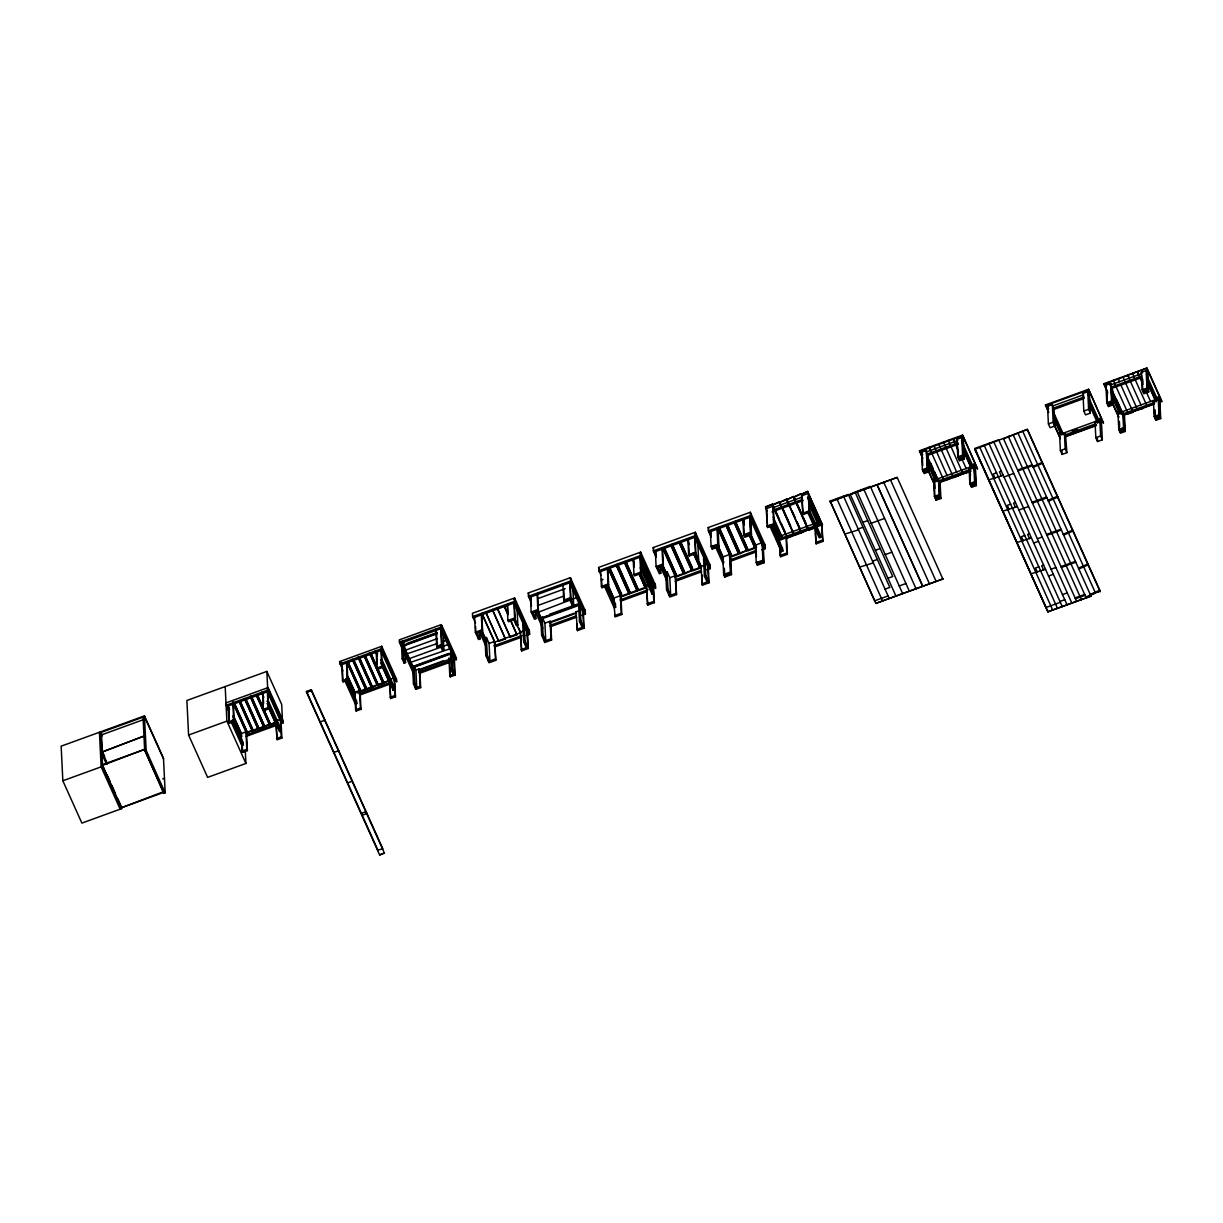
<?xml version="1.0" encoding="UTF-8"?>
<svg xmlns="http://www.w3.org/2000/svg" width="1223" height="1223" viewBox="0 0 1223 1223"><rect width="100%" height="100%" fill="white"/><g stroke="black" fill="none" stroke-linecap="round" stroke-linejoin="round"><path stroke-width="1.5" d="M267.256 689.375L268.112 687.571L282.972 720.592L283.079 722.961L281.076 722.212L267.363 691.729L268.112 687.571L225.995 702.889M401.419 643.008L399.401 642.258L399.294 639.889L441.427 624.571L440.677 628.729L454.375 659.212L456.393 659.946L456.271 657.577M162.934 790.7L144.666 750.066L163.744 793.345L165.181 792.81L163.485 758.229L144.452 715.898L61.15 746.183L62.847 780.778L81.88 823.11L121.612 808.648L102.533 765.384L121.612 808.648M266.843 671.412L267.638 687.754L282.482 720.76L281.687 704.417L266.843 671.412L186.89 700.473L188.587 735.054L207.62 777.385L245.915 763.458L245.288 750.723M99.491 732.974L144.482 716.617L163.53 758.948M143.183 719.736L101.524 734.885L102.319 751.228L104.674 756.441M381.714 646.279L380.964 650.437L394.677 680.905L396.68 681.654L396.558 679.285L381.714 646.279L339.581 661.597L342.822 670.907M526.089 635.578L529.605 634.294L529.437 630.976L514.593 597.971L472.46 613.289L472.613 616.606L475.472 622.95M531.286 602.649L528.443 596.304L528.275 592.987L570.407 577.669L585.251 610.69L585.42 614.007L581.903 615.276M640.638 552.139L640.806 555.456L655.65 588.462L655.497 585.144L640.638 552.139L598.521 567.457L600.768 575.422M655.895 552.047L656.155 557.306L653.357 550.885L653.204 547.568L695.321 532.25L710.181 565.271L710.334 568.588L706.833 569.857M711.22 537.233L708.362 530.889L708.193 527.572L750.326 512.254L765.185 545.275L765.338 548.592L761.837 549.861M791.816 529.528L794.186 535.445L787.49 537.891L772.217 504.289L765.522 506.735L767.111 510.924M779.341 502.424L772.646 504.87L779.311 501.72L794.186 535.445M786.389 499.137L779.724 502.286L794.568 535.307L801.279 532.876L786.389 499.137L801.661 532.739L808.327 529.59M793.482 496.569L786.817 499.718L793.482 496.569L795.042 500.039M793.895 497.134L800.561 493.985L793.895 497.134L808.739 530.155L815.451 527.725M807.654 491.417L800.973 494.566L807.654 491.417L822.529 525.141L807.684 492.12M922.662 458.411L919.497 450.752L962.593 435.082L977.467 468.806L962.593 435.082M1048.661 412.594L1045.497 404.935L1088.592 389.266L1103.467 423.005L1088.592 389.266M1106.249 389.633L1103.88 383.716L1146.96 368.047L1161.819 401.068L1158.655 402.933M765.552 507.438L772.217 504.289M779.724 502.286L786.42 499.855M919.528 451.455L962.623 435.801M1045.527 405.654L1088.623 389.984M1103.91 384.419L1146.96 368.047M440.555 626.359L441.992 625.84L455.705 656.308L455.812 658.677L454.375 659.212M513.721 599.759L515.158 599.239L515.326 602.557L473.194 617.875M639.782 553.927L641.219 553.408L641.372 556.725L599.255 572.043L599.087 568.726M694.465 534.038L695.902 533.518L696.055 536.836L653.938 552.154M927.019 454.1L928.15 456.653L928.899 471.803L924.114 473.546L922.402 469.739L921.546 452.204L926.331 450.461L927.753 469.265L922.968 471.008M956.967 439.332L961.752 437.589L963.464 441.396L964.32 458.931L959.535 460.658L957.823 456.852L956.967 439.332L958.404 458.121L963.189 456.393L962.333 438.858M1047.545 406.403L1052.33 404.66L1054.15 410.836L1054.899 426.001L1050.114 427.729L1048.401 423.922L1047.545 406.403L1048.677 408.941M1082.966 393.516L1087.751 391.773L1089.464 395.579L1090.32 413.114L1085.535 414.857L1083.823 411.05L1082.966 393.516L1084.22 398.423L1053.584 409.567M1142.037 375.935L1111.401 387.064L1112.533 389.617L1113.282 404.767L1108.497 406.51L1106.784 402.703L1105.913 385.169L1110.713 383.426L1112.135 402.229L1107.35 403.972L1106.662 389.954M1141.349 372.296L1146.134 370.554L1147.847 374.36L1148.703 391.895L1143.918 393.623L1142.206 389.816L1141.349 372.296L1141.915 373.565L1111.279 384.695M229.236 712.214L226.102 705.258L268.234 689.94L283.079 722.961M399.401 642.258L441.534 626.94M472.613 616.606L514.745 601.288L514.593 597.971M528.443 596.304L570.56 580.986L570.407 577.669M598.674 570.774L640.806 555.456M653.357 550.885L695.49 535.567L695.321 532.25M708.362 530.889L750.494 515.571L750.326 512.254M773.028 507.683L802.487 496.966M926.713 451.807L957.731 440.525M1052.896 405.929L1083.532 394.784M403.024 650.3L399.982 643.527L442.115 628.209L441.992 625.84M529.009 597.573L571.141 582.255L570.973 578.938M708.927 532.158L751.06 516.84L750.907 513.522M961.461 440.647L962.898 440.127L963.755 457.662L958.97 459.389M1087.461 394.83L1088.898 394.31M773.15 510.052L802.609 499.336M926.82 454.176L957.854 442.894M1053.018 408.299L1083.654 397.154M406.77 643.573L435.327 633.193M1146.41 374.88L1147.847 374.36M403.391 645.285L437.299 632.964M405.027 644.934L437.146 633.254M403.422 646.004L437.33 633.667M771.988 511.948L803.175 500.604M927.401 455.445L958.419 444.163M1140.906 377.815L1111.967 388.333L1112.701 403.498L1107.916 405.241M538.334 598.429L565.102 588.691M405.333 650.239L437.452 638.559M266.889 701.345L268.326 700.825L280.893 728.755M380.475 660.038L381.912 659.518L394.479 687.464L393.042 687.983L393.164 690.353L394.601 689.833L382.035 661.888L380.598 662.407L393.164 690.353M601.609 579.885L603.046 579.366M266.996 703.714L268.433 703.194L281 731.125L279.563 731.644L268.479 707.001M537.432 605.645L564.2 595.922M101.815 765.644L145.338 749.087L101.784 764.925L118.57 802.884M437.574 643.436L407.198 653.755M442.925 641.494L446.487 640.195M306.499 691.454L311.284 689.726L382.875 848.884L377.555 850.061L378.09 850.612L306.499 691.454L306.545 692.401L311.33 690.674L311.284 689.726M875.836 603.382L942.857 578.968L875.836 603.382L830.111 501.033L848.303 494.413L889.84 587.407L885.055 589.15M1090.197 593.675L1091.008 596.136L1047.912 611.806L974.762 448.489L998.702 439.791L1071.852 603.107M1085.825 596.977L1100.15 591.045L1027.427 429.349L1003.533 438.828M897.178 477.429L830.142 501.736L897.178 477.429L942.872 579.014M62.847 780.778L102.579 766.332M144.711 751.014L146.148 750.479L144.452 715.898M188.587 735.054L226.882 721.127L225.185 686.546M1027.427 429.349L974.807 449.269L1047.912 611.806M233.394 703.882L234.25 721.417L229.465 723.145L228.884 721.876L233.669 720.133L232.905 704.356M267.944 693.105L268.724 708.881L263.923 710.624L263.358 709.355L268.143 707.613L267.378 691.836L228.105 706.007L226.102 705.258M346.98 662.576L347.836 680.11L343.052 681.853L342.486 680.584L347.271 678.841L346.491 663.065M381.545 651.798L382.31 667.575L377.525 669.317L376.959 668.048L381.744 666.306L380.964 650.529L341.706 664.716L339.704 663.967L381.836 648.649L396.68 681.654M402.184 658.876L403.621 658.356L402.764 640.821L404.675 645.056L405.532 662.576L404.094 663.111L402.184 658.876L401.327 641.341M409.139 658.693L448.398 644.429L441.167 628.347L442.023 645.866L437.238 647.609L436.657 646.34L441.442 644.597L440.677 628.821M479.691 631.939L480.028 638.941L478.59 639.461L475.35 632.276L482.061 629.83L481.281 614.053M514.409 603.489L515.189 619.266L508.478 621.697L507.912 620.428L514.608 617.997L513.843 602.22M535.506 611.638L535.842 618.655L534.405 619.174L531.179 611.974L537.875 609.543L537.111 593.766M570.224 583.203L571.003 598.98L564.292 601.41L563.727 600.141L570.438 597.711L569.658 581.934M607.831 567.747L608.687 585.267L601.991 587.713L601.41 586.444L608.121 583.998L607.342 568.221M640.47 557.657L641.249 573.434L634.538 575.865L633.973 574.596L640.669 572.165L639.904 556.389M660.42 566.218L660.772 573.235L659.335 573.755L656.094 566.555L662.805 564.124L662.025 548.347M695.153 537.784L695.933 553.56L689.222 555.991L688.656 554.722L695.352 552.292L694.588 536.515M718.084 529.131L718.941 546.666L712.245 549.096L711.098 546.559L717.794 544.128L717.03 528.351M750.647 517.298L751.503 534.833L744.792 537.264L743.66 534.726L750.356 532.28L749.592 516.503M766.974 526.242L773.685 523.811L772.829 506.276L766.118 508.707L767.555 527.51L774.251 525.08L773.395 507.545M802.41 513.354L809.106 510.924L808.25 493.389L801.554 495.835L802.976 514.638L809.687 512.192L808.831 494.673M922.402 469.739L927.187 467.996L926.331 450.461M957.823 456.852L962.608 455.109L961.752 437.589M1048.401 423.922L1053.186 422.18L1052.33 404.66M1083.823 411.05L1088.608 409.308L1087.751 391.773M1106.784 402.703L1111.569 400.961L1110.713 383.426M1142.206 389.816L1146.991 388.073L1146.134 370.554M481.77 613.579L482.626 631.099L475.93 633.545L475.579 626.528M531.745 613.243L538.441 610.812L537.585 593.277M656.675 567.824L663.37 565.393L662.514 547.858M711.664 547.828L718.375 545.397L717.519 527.862L730.651 557.077M578.448 604.529L540.979 618.15L538.319 612.219L577.531 597.237M923.533 472.277L928.333 470.534L927.584 455.369M1143.352 392.354L1148.137 390.626L1147.281 373.091M443.062 632.566L443.918 650.101L442.481 650.621L440.586 646.386M450.293 648.664L411.004 662.224M514.99 603.214L516.993 607.663L517.849 625.198L516.412 625.717L513.752 619.786M572.807 587.376L573.663 604.896L572.226 605.416L569.566 599.499M697.813 543.7L698.593 559.477L697.156 559.996L694.496 554.08M549.861 614.191L578.418 603.81M486.402 637.504L487.258 655.024L489.934 660.955L489.078 643.42L486.402 637.504L484.965 638.024L485.821 655.559L489.062 662.744L495.774 660.313L494.872 642.075L481.923 613.289M526.318 647.731L523.643 641.8L522.787 624.265L524.224 623.745M542.217 617.202L543.088 634.737L545.748 640.669L544.892 623.134L542.217 617.202L540.78 617.722L541.651 635.257L544.877 642.457L551.588 640.011L550.732 622.492L550.151 621.223L545.122 623.042M667.146 571.783L668.003 589.318L670.663 595.249L669.807 577.715L667.146 571.783L665.709 572.303L666.566 589.838L669.807 597.038L676.502 594.592L675.616 576.354L663.432 549.265M543.104 617.646L578.8 604.666M543.15 618.349L578.831 605.37M414.001 665.801L414.857 683.321L416.768 687.555L415.912 670.021L414.001 665.801L412.564 666.321L413.42 683.84L415.896 689.344L420.681 687.601L419.825 670.082L419.26 668.813L414.475 670.556M414.689 665.801L448.596 653.479M414.887 666.229L448.795 653.908M450.416 653.541L412.946 667.162L404.064 647.41M413.129 667.59L450.614 653.969M934.968 478.346L933.531 478.881L934.387 496.4L936.099 500.207L940.9 498.48L940.028 480.945M973.753 464.251L972.316 464.771L972.423 467.14L969.075 468.363L969.824 483.528L971.536 487.335L976.321 485.592L975.465 468.057L973.753 464.251L974.609 481.786L976.321 485.592M1060.968 432.545L1059.531 433.064L1060.387 450.599L1062.099 454.406L1066.899 452.663L1065.462 433.859L1065.585 436.229L1096.221 425.1L1095.655 423.815L1065.004 434.96M1099.752 418.449L1098.315 418.969L1098.422 421.339L1095.074 422.546L1095.823 437.712L1097.535 441.518L1102.32 439.776L1101.464 422.256L1099.752 418.449L1100.608 435.969L1102.32 439.776M1122.974 414.429L1124.411 413.909L1125.267 431.444L1120.482 433.171L1118.77 429.365L1117.914 411.845L1119.351 411.31L1119.473 413.68L1122.821 412.472L1123.952 415.01L1124.701 430.175L1119.916 431.902M1158.135 397.215L1156.698 397.735L1156.805 400.104L1153.457 401.327L1154.206 416.493L1155.918 420.299L1160.703 418.556L1159.847 401.022L1158.135 397.215L1158.991 414.75L1160.703 418.556M935.549 479.63L971.444 466.575L968.402 459.802M1061.549 433.813L1097.444 420.758L1097.566 423.127L1088.913 403.896M1100.318 419.718L1098.881 420.238L1088.76 397.735M935.091 480.715L938.438 479.508L939.585 482.045M1065.585 436.229L1064.438 433.691L1061.09 434.914L1053.737 418.587M390.825 679.147L394.02 677.985L395.442 696.789L390.657 698.532L389.235 679.728M489.307 643.344L494.337 641.509L495.774 660.313M523.536 630.9L520.188 632.108L521.625 650.911L528.321 648.48L527.434 630.227L528.871 629.707L529.024 633.025L527.587 633.545L513.889 603.077M583.279 610.644L584.135 628.179L577.439 630.625L576.002 611.821L579.366 610.598M670.051 577.623L675.081 575.804L676.502 594.592M704.28 565.179L700.932 566.402L702.354 585.206L709.065 582.76L708.209 565.225M818.034 523.826L821.397 522.603L822.819 541.407L816.123 543.838L814.778 526.792M1072.281 431.383L1077.387 429.533M245.273 732.822L275.251 722.64L270.466 724.383L257.518 695.597M358.874 691.515L389.204 680.492M420.36 669.164L443.552 660.726M493.756 642.472L520.096 632.903M551.328 621.544L574.321 613.182M619.816 596.641L646.141 587.071M674.5 576.767L700.825 567.197M708.178 564.522L709.6 564.002L709.768 567.319L708.331 567.839L694.618 537.356M729.504 556.771L755.829 547.185M763.167 544.525L764.604 544.006L764.772 547.323L763.335 547.843L749.623 517.36M938.821 480.838L969.839 469.571M233.776 702.262L247.489 732.745L252.228 730.284L239.295 701.498M240.289 701.864L253.222 730.651L258.022 728.908L245.028 699.418M246.022 699.785L258.97 728.556L263.755 726.829L250.776 697.324M251.005 695.994L264.718 726.477L269.473 724.016L256.524 695.245M356.933 692.952L360.128 691.79L347.179 663.004M348.127 662.652L361.075 691.438L365.86 689.696L352.881 660.206M353.875 660.573L366.824 689.344L371.609 687.616L358.629 658.112M358.859 656.782L372.572 687.265L377.326 684.804L364.378 656.032M365.371 656.384L378.32 685.17L383.105 683.428L370.126 653.938M371.119 654.305L384.053 683.091L388.807 680.63M418.602 670.525L448.948 659.487M485.791 612.601L498.739 641.387L505.435 638.956L492.456 609.451M497.287 608.427L510.236 637.214L516.932 634.768L510.801 620.52M549.372 622.981L576.14 613.243M609.451 567.64L622.4 596.427L629.111 593.996L616.132 564.491M617.6 564.69L630.548 593.461L637.244 591.03L624.265 561.54M625.733 561.724L638.681 590.51L645.377 588.08L639.262 573.816M664.135 547.766L677.083 576.553L683.795 574.107L670.816 544.617M672.283 544.801L685.232 573.587L691.897 570.438L679.713 543.348M680.416 541.85L693.365 570.621L700.06 568.191L693.945 553.943M719.139 527.77L732.088 556.541L738.784 554.111L725.805 524.621M727.288 524.805L740.221 553.591L746.901 550.442L734.717 523.352M735.42 521.854L748.369 550.625L755.065 548.194L749.699 535.628M794.155 534.741L787.49 537.891M799.567 532.769L794.568 535.307M801.631 532.02L806.645 530.201M813.738 527.617L808.739 530.155M939.142 482.03L943.927 480.287L929.067 447.266L930.642 450.737M945.517 479.706L948.742 479.248M963.067 473.316L967.897 472.292M1067.526 435.342L1096.251 424.901M1137.879 409.766L1142.695 408.742M773.425 523.337L780.809 539.771L820.067 525.493L819.96 523.123L808.128 496.828M939.386 482.107L970.405 470.84M1123.952 415.01L1154.604 403.865M247.168 734.534L277.514 723.512M358.981 693.884L389.311 682.862M418.694 672.176L449.024 661.154M939.172 482.733L971.093 471.13M1065.768 436.703L1096.282 425.604M493.924 645.79L522.007 635.578M549.739 625.503L576.064 615.933M619.985 599.958L648.068 589.746M676.411 579.442L700.993 570.499M722.64 562.641L724.077 562.106M731.415 559.446L755.997 550.503M246.22 736.368L277.82 724.872M359.822 695.061L389.663 684.207M419.52 673.353L449.361 662.499M494.489 647.059L520.83 637.489M550.304 626.772L576.644 617.202M620.55 601.227L646.875 591.657M675.234 581.353L701.559 571.783M730.238 561.357L756.563 551.772M607.311 585.909L615.444 603.994L614.007 604.514L615.123 616.912L621.819 614.481L620.932 596.243L608.748 569.154M241.634 743.034L243.071 742.514L232.722 719.506M615.444 603.994L615.612 607.311L614.175 607.831L604.559 586.459M640.164 567.778L651.997 594.072L653.434 593.552L640.867 565.622M485.821 655.559L487.258 655.024M523.643 641.8L525.08 641.28L524.315 625.503M541.651 635.257L543.088 634.737M579.473 621.513L580.91 620.978L580.038 603.459L578.601 603.979L579.473 621.513L582.133 627.43M666.566 589.838L668.003 589.318M704.387 576.094L705.824 575.559L704.968 558.04L703.531 558.559L704.387 576.094L707.062 582.01L706.879 578.51M243.071 742.514L243.178 744.883L241.741 745.403L231.392 722.396M346.736 679.606L356.657 701.207L356.78 703.577L355.343 704.096L344.993 681.089M413.42 683.84L414.857 683.321M451.241 670.097L452.678 669.577L451.822 652.042L450.385 652.562L451.241 670.097L453.152 674.332L452.969 670.816M996.562 472.812L993.214 474.035L995.109 478.269M1001.347 471.069L999.436 471.772L1001.331 476.007M769.573 525.324L781.39 551.604L782.827 551.084L782.72 548.714L772.37 525.707M808.709 508.676L820.541 534.971L820.648 537.34L819.211 537.86L807.394 511.566M862.811 522.374L867.611 520.631M934.387 496.4L939.172 494.658L938.438 479.508M969.824 483.528L974.609 481.786M1060.387 450.599L1065.172 448.856L1064.438 433.691M1095.823 437.712L1100.608 435.969M1118.77 429.365L1123.555 427.622L1122.821 412.472M1154.206 416.493L1158.991 414.75M163.011 778.409L163.056 779.127M723.664 574.504L730.36 572.058L729.504 554.539L722.808 556.969L723.664 574.504L724.811 577.042L731.507 574.596L730.62 556.358L717.672 527.572M756.227 562.656L762.923 560.226L762.067 542.691L755.355 545.137L756.227 562.656L757.358 565.194L764.069 562.763L763.213 545.229M242.016 751.09L246.817 749.347L245.961 731.813L241.16 733.555L242.016 751.09L242.597 752.359L247.382 750.616L246.496 732.378L232.783 701.895M276.49 738.554L281.275 736.812L280.419 719.292L275.634 721.02L277.071 739.823L281.856 738.081L281 720.561M355.618 709.783L360.403 708.041L359.547 690.521L354.762 692.264L355.618 709.783L356.183 711.052L360.984 709.309L360.082 691.071L347.133 662.285M390.091 697.248L394.876 695.52M419.26 668.813L420.116 686.332L415.331 688.075L415.147 684.574M454.268 656.843L455.155 675.081L450.37 676.823L449.789 675.539L454.589 673.812L453.733 656.277L454.299 657.546M495.193 659.044L488.497 661.475L488.329 657.974M521.044 649.642L527.755 647.212L526.899 629.677M544.311 641.188L551.007 638.742L550.151 621.223M576.859 629.341L583.57 626.91L582.714 609.375M614.558 615.643L621.253 613.212L620.397 595.677L613.686 598.123L613.87 601.624M647.105 603.81L653.816 601.38L652.944 583.845L646.248 586.276L647.67 605.079L654.381 602.649L653.602 586.872M669.241 595.769L675.937 593.323M701.788 583.921L708.484 581.491L707.72 565.714M756.792 563.925L763.488 561.495L762.724 545.718M786.542 536.759L787.398 554.279L780.687 556.725L780.121 555.456L786.817 553.01L786.053 537.233M815.542 542.569L822.253 540.138M935.534 498.938L940.319 497.211L939.554 481.434M970.955 486.066L975.755 484.323L974.899 466.789M871.036 523.322L884.443 518.445M1003.257 475.304L988.857 479.813M1017.612 470.091L1031.983 464.862M858.026 529.039L862.811 527.296M1017.995 470.931L1032.365 465.718M858.393 529.88L844.955 534.054M1004.007 477.001L1013.592 473.515M1032.732 466.559L1042.286 462.37M1033.114 467.4L1042.653 463.211M162.644 792.045L120.848 807.975L164.417 792.122M875.378 550.304L880.178 548.561M1010.657 504.136L1007.293 505.359L1009.204 509.594M1015.442 502.393L1013.515 503.096L1015.426 507.331M885.131 554.646L891.827 552.2M1017.337 506.628L1002.936 511.138M1032.09 502.256L1046.445 497.027M872.488 561.204L877.273 559.461M1032.472 503.096L1046.827 497.883M873.253 562.901L859.815 567.059M1018.866 510.022L1028.436 506.536M1047.973 500.421L1057.513 496.232M1048.356 501.262L1057.895 497.073M887.944 578.234L892.729 576.507L854.999 491.982L850.26 494.489M1024.736 535.46L1021.388 536.683L1023.284 540.918M1029.521 533.717L1027.61 534.42L1029.521 538.655M899.226 585.97L905.922 583.524M1031.432 537.952L1017.032 542.462M1046.552 534.42L1060.922 529.207M1037.364 538.747L1042.149 537.019M1046.934 535.277L1061.304 530.048M888.097 595.922L874.69 600.783L830.111 501.033M1033.71 543.027L1038.495 541.3M1063.2 534.283L1072.739 530.094M1063.582 535.124L1073.121 530.935M1038.831 566.784L1035.468 568.007L1037.379 572.242M1043.616 565.041L1041.706 565.745L1043.601 569.979M361.932 815.344L366.732 813.616L366.12 811.629L361.335 813.371M1045.512 569.276L1031.127 573.786M1051.061 569.23L1055.862 567.487M1061.029 566.601L1075.384 561.372M1061.411 567.441L1075.766 562.228M1048.57 576.048L1053.355 574.306M1078.426 568.145L1087.966 563.956M1078.808 569.001L1088.348 564.797M1062.497 594.623L1067.282 592.895M1059.989 601.456L1064.774 599.713M1060.372 602.297L1046.001 607.51L974.762 448.489M1075.109 597.925L1084.694 594.439M1075.491 598.766L1085.061 595.28M1090.243 594.393L1099.783 590.205M1096.97 592.207L1100.15 591.045M1089.372 595.953L1086.207 597.879L1013.072 434.578M1047.912 611.745L1090.992 596.09M379.65 854.953L384.435 852.981L379.65 854.953L306.53 692.172L311.33 690.429L384.45 853.211M341.584 662.346L339.581 661.597L341.936 666.81M1147.006 368.765L1161.85 401.771M1147.877 378.152L1157.264 399.004L1158.701 398.484L1159.557 416.019L1154.772 417.762L1154.405 410.179M1148 380.521L1156.805 400.104M1149.742 385.994L1152.785 392.766M1142.786 371.777L1142.175 369.789M1149.253 386.162L1155.353 399.707M1148.03 384.297L1155.949 401.908L1155.827 399.539L1121.353 412.059L1121.476 414.429L1112.089 393.577M1153.457 401.327L1154.023 402.596L1123.387 413.741L1124.136 428.891L1119.335 430.634L1118.907 421.874M1146.991 388.073L1148.703 391.895M1138.949 375.002L1137.39 371.532L1139.133 376.042M1139.897 377.739L1142.939 384.511M1145.997 391.284L1150.568 401.45M1134.348 377.785L1132.605 373.275M1135.112 379.482L1146.348 404.461M1129.379 378.488L1127.82 375.018L1129.563 379.527M1130.327 381.224L1140.983 404.935M1124.778 381.27L1123.035 376.745M1125.542 382.967L1136.763 407.932M1119.412 381.744L1118.235 378.488M1120.757 384.71L1131.978 409.674M1115.208 384.756L1113.45 380.231M1115.957 386.453L1127.193 411.417M1116.477 399.355L1121.95 411.509M1109.842 385.23L1108.665 381.973M1111.172 388.18L1122.408 413.16M1112.211 391.742L1121.934 413.328M1116.416 404.782L1119.916 412.594M1112.12 397.353L1119.473 413.68M1105.913 385.169L1106.494 386.437M1117.914 411.845L1118.479 413.114M1103.88 383.716L1107.778 392.4M1111.569 400.961L1118.724 416.737M1123.555 427.622L1125.267 431.444M1112.517 403.544L1118.77 417.44M1088.883 400.104L1099.003 422.608M1094.402 413.986L1096.679 419.061M1088.608 409.308L1090.32 413.114M1053.844 412.977L1063.551 434.562M1053.706 414.796L1062.527 434.394M1055.097 419.474L1058.766 427.637M1045.497 404.935L1048.631 411.891M1053.186 422.18L1060.387 438.66L1053.355 423.02M1065.172 448.856L1066.899 452.663M1027.458 430.053L1100.196 591.764M1091.008 596.136L1017.857 432.835M1081.422 599.622L1008.272 436.305M1003.533 438.767L1076.637 601.364M993.947 442.237L1067.068 604.85M989.162 443.98L1062.283 606.593M984.377 445.722L1057.482 608.335M962.99 444.041L972.881 466.039M963.097 446.41L973.004 468.409M964.091 451.44L971.123 467.079M963.189 450.309L971.566 468.944L971.444 466.575M957.655 442.971L958.221 444.239M969.075 468.363L970.221 470.901M962.608 455.109L964.32 458.931M954.567 442.038L953.007 438.568L958.511 451.44M961.645 458.396L966.338 468.822M963.113 474.035L948.222 440.311M956.753 472.292L943.437 442.053M947.183 475.778L933.868 445.524M930.535 462.906L932.889 468.119M934.448 471.604L937.567 478.545M927.447 456.668L937.613 479.263M927.844 458.778L937.552 480.364M927.951 461.147L937.093 481.465M931.727 471.161L934.02 476.236M927.279 463.364L935.656 481.984M921.546 452.204L922.677 454.742M919.497 450.752L922.631 457.708M927.187 467.996L934.341 483.773M939.172 494.658L940.9 498.48M927.355 468.837L934.387 484.476M890.466 479.875L936.161 581.399M883.77 482.305L929.465 583.83M916.058 588.767L870.317 486.402L856.926 491.279L902.65 593.583M850.245 494.428L895.955 596.075M889.243 598.521L843.518 496.156M807.501 497.562L820.067 525.493M811.124 507.209L814.09 513.782M809.03 504.656L818.63 526.012M809.106 510.924L809.687 512.192M808.816 511.046L820.648 537.34M808.8 511.933L810.36 515.418M808.418 512.085L811.705 519.056M813.188 522.343L816.138 528.917M793.865 496.431L795.424 499.901M796.983 503.387L801.677 513.813M803.236 517.283L806.37 524.239M796.601 503.524L800.515 512.208M802.854 517.421L805.988 524.377M793.513 497.272L808.357 530.293M786.771 498.999L790.685 507.698M792.244 511.168L795.378 518.124M796.937 521.594L800.056 528.55M782.812 508.539L790.639 525.905M782.43 508.676L790.241 526.043M772.6 504.151L774.174 507.637M775.734 511.107L779.632 519.79M781.207 523.276L785.105 531.959M772.248 505.007L785.548 534.543M773.257 517.161L782.139 536.882M773.379 519.53L782.246 539.251M777.736 530.828L780.809 539.771M773.685 523.811L774.251 525.08M786.817 553.01L787.398 554.279M774.113 525.844L779.586 538.013M773.364 524.82L779.831 539.19M770.994 524.789L782.827 551.084M771.667 527.877L773.884 532.815M775.367 536.102L781.39 551.604M750.494 515.571L765.338 548.592M751.029 518.139L754.071 524.912M755.585 528.305L757.878 533.381M759.407 536.775L762.449 543.547M750.356 532.28L751.503 534.833M762.923 560.226L764.069 562.763M751.136 535.108L756.471 546.956M750.418 534.13L756.502 547.675M742.116 519.408L744.41 524.484M748.98 534.65L755.065 548.194M735.39 521.136L748.369 550.625M733.983 522.374L746.932 551.16M728.006 525.783L740.221 553.591M725.851 525.324L738.784 554.111M719.109 527.052L732.088 556.541M717.794 544.128L718.941 546.666M730.36 572.058L731.507 574.596M718.589 546.941L723.16 557.107M717.855 545.962L723.374 558.238M717.228 546.88L723.313 560.424M708.193 527.572L708.774 528.84M715.791 547.4L723.206 563.91M695.49 535.567L710.334 568.588M700.596 548.301L702.873 553.377M695.352 552.292L698.593 559.477M705.824 575.559L709.065 582.76M698.425 560.18L701.467 566.952M695.413 554.126L701.498 567.671M687.127 539.404L689.405 544.48M693.212 552.949L700.06 568.191M681.15 542.829L692.57 568.221M678.979 542.37L691.928 571.156M672.237 544.097L685.232 573.587M670.846 545.32L683.795 574.107M664.869 548.745L677.083 576.553M662.698 548.286L675.646 577.073M662.805 564.124L663.37 565.393M662.82 565.255L665.862 572.028M662.086 564.262L665.908 572.731M661.46 565.179L666.031 575.345M653.204 547.568L653.77 548.837M660.023 565.699L666.871 580.94M658.112 567.304L660.772 573.235M640.577 556.327L642.855 561.403M644.383 564.797L647.426 571.569M650.483 578.341L652.761 583.417M639.935 557.245L653.648 587.713L655.085 587.193L654.917 583.875M640.699 562.305L653.265 590.235M640.669 572.165L641.249 573.434M653.816 601.38L654.381 602.649M640.699 573.297L646.019 585.144M639.965 572.318L646.065 585.863M632.444 559.293L633.957 562.672M639.293 574.52L645.377 588.08M626.466 562.702L638.681 590.51M624.296 562.244L637.244 591.03M617.554 563.971L630.548 593.461M616.163 565.209L629.111 593.996M610.185 568.619L621.605 594.026M608.014 568.16L620.963 596.946M608.121 583.998L608.687 585.267M621.253 613.212L621.819 614.481M608.901 586.826L614.267 599.392L608.167 585.848M605.996 585.939L615.612 607.311M612.952 602.511L613.533 603.78M570.56 580.986L585.42 614.007M572.242 586.107L574.244 590.541M574.902 592.024L576.904 596.472M569.704 582.775L583.402 613.258L584.839 612.738L584.686 609.421M570.438 597.711L573.663 604.896M580.91 620.978L584.135 628.179M576.002 611.821L576.583 613.09M537.875 609.543L538.441 610.812M551.007 638.742L551.588 640.011M537.891 610.674L540.979 618.15M536.53 610.598L541.101 620.764M528.275 592.987L528.84 594.256M535.093 611.118L542.722 628.056M533.182 612.723L535.842 618.655M514.745 601.288L529.605 634.294M518.323 610.629L520.616 615.704M522.129 619.098L524.422 624.173M522.787 624.265L524.132 627.231M514.608 617.997L517.849 625.198M525.08 641.28L528.321 648.48M518.445 627.598L520.723 632.673M514.669 619.832L520.769 633.376M504.717 606.975L507.759 613.747M503.983 605.996L507.79 614.45M510.847 621.223L516.932 634.768M497.241 607.724L510.236 637.214M492.502 610.17L505.435 638.956M486.525 613.594L498.739 641.387M481.969 613.992L494.902 642.778M482.061 629.83L482.626 631.099M482.076 630.961L485.883 639.43M481.358 629.983L485.928 640.133M480.715 630.885L486.051 642.748M479.278 631.42L486.143 646.646M477.367 633.025L480.028 638.941M442.115 628.209L455.812 658.677M449.024 645.836L452.204 652.883M449.514 659.289L448.933 658.02L449.789 675.539M441.442 644.597L443.918 650.101M452.678 669.577L455.155 675.081M405.302 649.52L412.915 666.459M404.461 649.78L414.352 671.779M405.96 654.702L408.237 659.778M420.116 686.332L420.681 687.601M404.553 653.678L413.68 673.995L413.573 671.626M403.621 658.356L405.532 662.576M382.402 652.165L394.586 679.254L395.442 696.789M386.392 673.185L388.608 678.123M390.091 681.41L393.042 687.983M377.617 653.908L376.103 650.514L376.959 668.048M385.23 670.831L389.801 680.997M375.14 650.865L377.418 655.941M382.753 667.804L388.853 681.349M381.744 666.306L382.31 667.575M371.073 653.586L384.053 683.091M369.392 652.96L383.105 683.428M365.325 655.681L378.32 685.17M364.408 656.736L377.357 685.522M359.593 657.76L372.572 687.265M357.896 657.133L371.609 687.616M353.844 659.854L366.029 686.944M352.163 659.228L365.86 689.696M348.096 661.949L361.075 691.438M348.448 677.573L355.297 692.814M346.95 674.897L355.327 693.533M347.042 676.564L355.419 695.184M347.271 678.841L347.836 680.11M360.403 708.041L360.984 709.309M345.696 678.933L356.78 703.577M346.354 682.006L350.053 690.231M268.815 693.472L279.471 717.167M269.84 707.918L273.539 716.143M275.022 719.43L277.239 724.352M270.115 708.744L272.393 713.835M273.921 717.213L275.45 720.607M261.539 692.172L263.832 697.248M269.152 709.095L275.251 722.64M268.143 707.613L268.724 708.881M281.275 736.812L281.856 738.081M257.487 694.893L270.466 724.383M256.555 695.948L269.503 724.735M251.739 696.972L264.718 726.477M250.058 696.346L263.755 726.829M245.991 699.067L258.97 728.556M244.31 698.44L258.022 728.908M240.243 701.161L253.222 730.651M239.326 702.216L252.274 731.002M234.495 703.24L247.489 732.745M232.813 702.614L246.526 733.081M234.082 717.182L240.946 732.424M233.364 716.204L241.741 734.824M229.634 709.401L228.105 706.007L228.884 721.876M232.676 716.174L241.818 736.491M227.554 706.374L229.114 709.844M233.669 720.133L234.25 721.417M246.817 749.347L247.382 750.616M233.134 720.897L240.167 736.536M232.095 720.225L243.178 744.883M237.201 733.173L239.418 738.111M226.882 721.127L245.915 763.458M146.148 750.479L165.181 792.81M145.384 749.806L147.662 754.881M102.442 735.833L100.928 732.455L101.845 751.396L107.181 763.259M107.211 763.962L101.876 752.114L102.503 764.665M101.922 754.071L106.493 764.222M107.074 774.832L110.116 781.604M111.629 784.983L115.436 793.452M117.729 798.527L121.536 806.997M120.175 809.183L101.142 766.852L99.445 732.271M1159.266 399.753L1160.123 417.288L1155.338 419.03L1154.879 409.552M1155.735 416.798L1155.918 420.299M1152.234 404.553L1123.509 414.994M1146.7 371.823L1147.556 389.342L1142.771 391.085L1142.129 377.831M1143.734 389.847L1143.918 393.623M1142.695 379.099L1142.878 382.891M1133.125 412.212L1128.34 413.955M1119.397 421.385L1119.657 426.644M1108.313 403.009L1108.497 406.51M1107.228 391.222L1107.411 394.723M1097.367 438.017L1097.535 441.518M1090.61 595.234L1095.365 592.788L1022.642 431.092M1061.931 450.905L1062.099 454.406M1052.697 610.017L979.547 446.762M993.917 441.534L993.947 442.298M989.132 443.276L989.162 444.041M984.347 445.019L984.377 445.784M974.318 465.52L975.174 483.054L970.389 484.797L969.656 469.632M970.191 470.289L970.45 475.548M959.352 456.882L959.535 460.658M958.328 475.778L953.527 477.52L938.653 443.781M939.004 480.777L939.753 495.926L934.968 497.669L934.189 481.893M935.931 496.706L936.099 500.207M934.769 483.161L935.014 488.42M922.111 453.473L922.708 465.749M909.346 591.152L863.621 488.848M882.532 600.89L836.807 498.587M821.963 523.872L822.819 541.407M815.603 533.32L816.123 543.838M802.212 498.862L802.976 514.638M780.259 547.95L780.687 556.725M779.265 537.921L780.121 555.456M766.699 509.976L767.555 527.51M757.19 561.693L757.358 565.194M755.936 546.406L756.441 556.924M750.158 517.788L750.922 533.564L744.226 535.995L743.446 520.218M743.936 519.729L744.196 524.988M742.881 518.949L743.66 534.726M730.085 555.808L730.941 573.327L724.23 575.773L723.894 568.756M724.383 568.267L724.811 577.042M712.076 545.596L712.245 549.096M710.899 532.051L711.159 537.31M710.334 530.782L711.098 546.559M701.849 574.688L702.354 585.206M688.457 540.214L689.222 555.991M687.876 538.946L688.656 554.722M655.329 550.778L656.094 566.555M651.828 590.755L651.997 594.072M646.814 587.544L647.67 605.079M633.774 560.103L634.11 567.105M633.193 558.819L633.973 574.596M601.563 578.938L601.991 587.713M600.646 570.667L601.41 586.444M577.088 623.608L577.439 630.625M563.696 589.134L564.292 601.41M562.962 584.365L563.727 600.141M544.709 638.941L544.877 642.457M530.965 597.466L531.409 606.241M530.4 596.197L531.179 611.974M520.845 635.134L521.625 650.911M507.621 604.177L508.141 614.695M507.148 604.651L507.912 620.428M478.422 635.96L478.59 639.461M474.585 616.499L475.35 632.276M449.942 668.048L450.37 676.823M436.458 631.832L437.238 647.609M435.801 628.805L436.657 646.34M415.728 685.843L415.896 689.344M403.926 659.594L404.094 663.111M399.86 641.158L399.982 643.527M390.061 686.256L390.657 698.532M376.669 651.783L377.265 664.058M355.847 704.051L356.183 711.052M352.407 781.145L347.622 782.888M342.364 667.819L343.052 681.853M341.63 663.049L342.486 680.584M338.71 750.677L333.91 752.42M324.997 720.194L320.212 721.937M276.291 724.047L276.979 738.065M263.067 693.089L263.587 703.607M262.593 693.579L263.358 709.355M242.169 743.599L242.597 752.359M228.686 707.368L229.465 723.145M163.699 792.397L163.744 793.345M143.045 717.137L143.978 736.078M144.008 736.796L144.62 749.347M144.696 735.818L101.157 752.374L144.696 735.818M817.942 522.374L781.558 535.613L781.68 537.982L818.065 524.743L817.942 522.374M922.754 586.276L877.059 484.675L922.754 586.337"/></g></svg>
